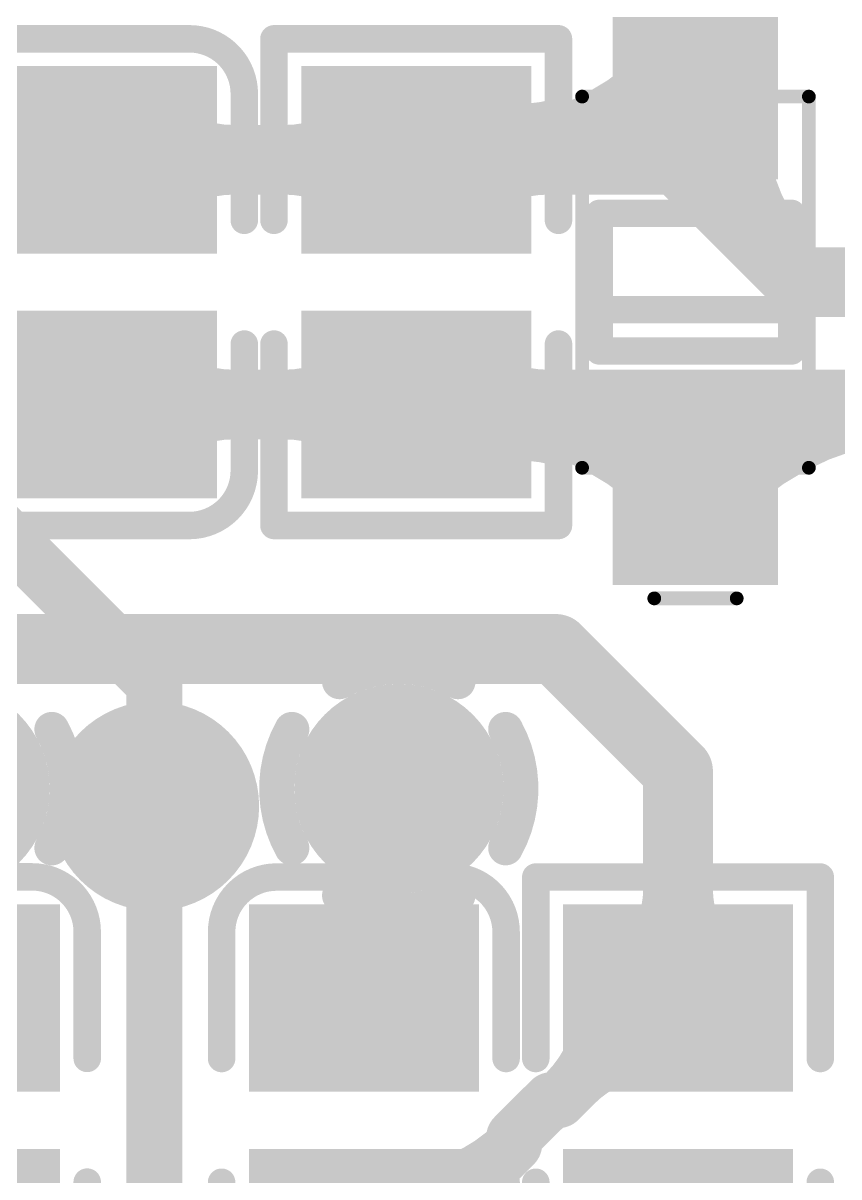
# Model space of a CAD drawing. Header units: millimetres. Extents: x 3.32 to 12.49, y 5.66 to 10.73.
# Drawn here: x 6.2312 to 6.4649, y 8.6938 to 9.0243 of the extents above; entities that cross this region are included whole.
import ezdxf

# ---------------------------------------------------------------- set-up
doc = ezdxf.new("R2010")
doc.units = ezdxf.units.MM
doc.header["$MEASUREMENT"] = 0
for name, color, linetype in [('BottomLayer', 5, 'Continuous'), ('InternalPlane1', 76, 'Continuous'), ('InternalPlane2', 16, 'Continuous'), ('Mechanical13', 56, 'Continuous'), ('Mechanical15', 56, 'Continuous'), ('MultiLayer', 9, 'Continuous'), ('TopLayer', 1, 'Continuous'), ('TopOverlay', 2, 'Continuous'), ('TopPaste', 8, 'Continuous'), ('TopSolder', 216, 'Continuous'), ('ViaHoleLayer', 16, 'Continuous')]:
    doc.layers.add(name, color=color, linetype=linetype)

# ---------------------------------------------------------------- blocks, each defined once
blk = doc.blocks.new('0805_C_112')
at = {"layer": 'TopLayer'}
for points in [[(-0.05787, -0.02894), (-0.0122, -0.02894), (-0.05787, 0.02894), (-0.0122, 0.02894)], [(0.0122, -0.02894), (0.05787, -0.02894), (0.0122, 0.02894), (0.05787, 0.02894)]]:
    blk.add_solid(points, dxfattribs=at)
at = {"layer": 'TopOverlay', "const_width": 0.00787}
for points in [[(-0.06969, 0.025, -0.414214), (-0.05394, 0.04075)], [(0.05394, 0.04075, -0.414213), (0.06969, 0.025)], [(-0.05394, -0.04075, -0.414213), (-0.06969, -0.025)], [(0.06968, -0.025, -0.414214), (0.05394, -0.04075)]]:
    blk.add_lwpolyline(points, format="xyb", dxfattribs=at)
for points in [[(-0.01772, 0.04075), (-0.05394, 0.04075)], [(0.05394, 0.04075), (0.01772, 0.04075)], [(-0.06969, -0.025), (-0.06969, 0.025)], [(0.06968, -0.025), (0.06968, 0.025)], [(-0.01772, -0.04075), (-0.05394, -0.04075)], [(0.05394, -0.04075), (0.01772, -0.04075)]]:
    blk.add_lwpolyline(points, dxfattribs=at)
at = {"layer": 'TopOverlay', "const_width": 0.00394}
for points in [[(-0.05591, 0.04075, 1), (-0.05197, 0.04075, 1)], [(-0.05591, 0.04075, 1), (-0.05197, 0.04075, 1)], [(-0.01969, 0.04075, 1), (-0.01575, 0.04075, 1)], [(0.01575, 0.04075, 1), (0.01969, 0.04075, 1)], [(0.05197, 0.04075, 1), (0.05591, 0.04075, 1)], [(0.05197, 0.04075, 1), (0.05591, 0.04075, 1)], [(-0.07165, 0.025, 1), (-0.06772, 0.025, 1)], [(-0.07165, 0.025, 1), (-0.06772, 0.025, 1)], [(0.06772, 0.025, 1), (0.07165, 0.025, 1)], [(0.06772, 0.025, 1), (0.07165, 0.025, 1)], [(-0.07165, -0.025, 1), (-0.06772, -0.025, 1)], [(-0.07165, -0.025, 1), (-0.06772, -0.025, 1)], [(0.06772, -0.025, 1), (0.07165, -0.025, 1)], [(0.06772, -0.025, 1), (0.07165, -0.025, 1)], [(-0.05591, -0.04075, 1), (-0.05197, -0.04075, 1)], [(-0.05591, -0.04075, 1), (-0.05197, -0.04075, 1)], [(-0.01969, -0.04075, 1), (-0.01575, -0.04075, 1)], [(0.01575, -0.04075, 1), (0.01969, -0.04075, 1)], [(0.05197, -0.04075, 1), (0.05591, -0.04075, 1)], [(0.05197, -0.04075, 1), (0.05591, -0.04075, 1)]]:
    blk.add_lwpolyline(points, format="xyb", close=True, dxfattribs=at)
at = {"layer": 'TopPaste'}
for points in [[(-0.05787, -0.02894), (-0.0122, -0.02894), (-0.05787, 0.02894), (-0.0122, 0.02894)], [(0.0122, -0.02894), (0.05787, -0.02894), (0.0122, 0.02894), (0.05787, 0.02894)]]:
    blk.add_solid(points, dxfattribs=at)
at = {"layer": 'TopSolder'}
for points in [[(-0.06187, -0.03294), (-0.0082, -0.03294), (-0.06187, 0.03294), (-0.0082, 0.03294)], [(0.0082, -0.03294), (0.06187, -0.03294), (0.0082, 0.03294), (0.06187, 0.03294)]]:
    blk.add_solid(points, dxfattribs=at)
blk = doc.blocks.new('0805_C_264')
at = {"layer": 'TopLayer'}
for points in [[(-0.05787, -0.02894), (-0.0122, -0.02894), (-0.05787, 0.02894), (-0.0122, 0.02894)], [(0.0122, -0.02894), (0.05787, -0.02894), (0.0122, 0.02894), (0.05787, 0.02894)]]:
    blk.add_solid(points, dxfattribs=at)
at = {"layer": 'TopOverlay', "const_width": 0.00787}
for points in [[(-0.06969, 0.025, -0.414214), (-0.05394, 0.04075)], [(0.05394, 0.04075, -0.414213), (0.06969, 0.025)], [(-0.05394, -0.04075, -0.414213), (-0.06969, -0.025)], [(0.06968, -0.025, -0.414214), (0.05394, -0.04075)]]:
    blk.add_lwpolyline(points, format="xyb", dxfattribs=at)
for points in [[(-0.01772, 0.04075), (-0.05394, 0.04075)], [(0.05394, 0.04075), (0.01772, 0.04075)], [(-0.06969, -0.025), (-0.06969, 0.025)], [(0.06968, -0.025), (0.06968, 0.025)], [(-0.01772, -0.04075), (-0.05394, -0.04075)], [(0.05394, -0.04075), (0.01772, -0.04075)]]:
    blk.add_lwpolyline(points, dxfattribs=at)
at = {"layer": 'TopOverlay', "const_width": 0.00394}
for points in [[(-0.05591, 0.04075, 1), (-0.05197, 0.04075, 1)], [(-0.05591, 0.04075, 1), (-0.05197, 0.04075, 1)], [(-0.01969, 0.04075, 1), (-0.01575, 0.04075, 1)], [(0.01575, 0.04075, 1), (0.01969, 0.04075, 1)], [(0.05197, 0.04075, 1), (0.05591, 0.04075, 1)], [(0.05197, 0.04075, 1), (0.05591, 0.04075, 1)], [(-0.07165, 0.025, 1), (-0.06772, 0.025, 1)], [(-0.07165, 0.025, 1), (-0.06772, 0.025, 1)], [(0.06772, 0.025, 1), (0.07165, 0.025, 1)], [(0.06772, 0.025, 1), (0.07165, 0.025, 1)], [(-0.07165, -0.025, 1), (-0.06772, -0.025, 1)], [(-0.07165, -0.025, 1), (-0.06772, -0.025, 1)], [(0.06772, -0.025, 1), (0.07165, -0.025, 1)], [(0.06772, -0.025, 1), (0.07165, -0.025, 1)], [(-0.05591, -0.04075, 1), (-0.05197, -0.04075, 1)], [(-0.05591, -0.04075, 1), (-0.05197, -0.04075, 1)], [(-0.01969, -0.04075, 1), (-0.01575, -0.04075, 1)], [(0.01575, -0.04075, 1), (0.01969, -0.04075, 1)], [(0.05197, -0.04075, 1), (0.05591, -0.04075, 1)], [(0.05197, -0.04075, 1), (0.05591, -0.04075, 1)]]:
    blk.add_lwpolyline(points, format="xyb", close=True, dxfattribs=at)
at = {"layer": 'TopPaste'}
for points in [[(-0.05787, -0.02894), (-0.0122, -0.02894), (-0.05787, 0.02894), (-0.0122, 0.02894)], [(0.0122, -0.02894), (0.05787, -0.02894), (0.0122, 0.02894), (0.05787, 0.02894)]]:
    blk.add_solid(points, dxfattribs=at)
at = {"layer": 'TopSolder'}
for points in [[(-0.06187, -0.03294), (-0.0082, -0.03294), (-0.06187, 0.03294), (-0.0082, 0.03294)], [(0.0082, -0.03294), (0.06187, -0.03294), (0.0082, 0.03294), (0.06187, 0.03294)]]:
    blk.add_solid(points, dxfattribs=at)
blk = doc.blocks.new('0805_C_270')
at = {"layer": 'TopLayer'}
for points in [[(-0.05787, -0.02894), (-0.0122, -0.02894), (-0.05787, 0.02894), (-0.0122, 0.02894)], [(0.0122, -0.02894), (0.05787, -0.02894), (0.0122, 0.02894), (0.05787, 0.02894)]]:
    blk.add_solid(points, dxfattribs=at)
at = {"layer": 'TopOverlay', "const_width": 0.00787}
for points in [[(-0.06969, 0.025, -0.414214), (-0.05394, 0.04075)], [(0.05394, 0.04075, -0.414213), (0.06969, 0.025)], [(-0.05394, -0.04075, -0.414213), (-0.06969, -0.025)], [(0.06968, -0.025, -0.414214), (0.05394, -0.04075)]]:
    blk.add_lwpolyline(points, format="xyb", dxfattribs=at)
for points in [[(-0.01772, 0.04075), (-0.05394, 0.04075)], [(0.05394, 0.04075), (0.01772, 0.04075)], [(-0.06969, -0.025), (-0.06969, 0.025)], [(0.06968, -0.025), (0.06968, 0.025)], [(-0.01772, -0.04075), (-0.05394, -0.04075)], [(0.05394, -0.04075), (0.01772, -0.04075)]]:
    blk.add_lwpolyline(points, dxfattribs=at)
at = {"layer": 'TopOverlay', "const_width": 0.00394}
for points in [[(-0.05591, 0.04075, 1), (-0.05197, 0.04075, 1)], [(-0.05591, 0.04075, 1), (-0.05197, 0.04075, 1)], [(-0.01969, 0.04075, 1), (-0.01575, 0.04075, 1)], [(0.01575, 0.04075, 1), (0.01969, 0.04075, 1)], [(0.05197, 0.04075, 1), (0.05591, 0.04075, 1)], [(0.05197, 0.04075, 1), (0.05591, 0.04075, 1)], [(-0.07165, 0.025, 1), (-0.06772, 0.025, 1)], [(-0.07165, 0.025, 1), (-0.06772, 0.025, 1)], [(0.06772, 0.025, 1), (0.07165, 0.025, 1)], [(0.06772, 0.025, 1), (0.07165, 0.025, 1)], [(-0.07165, -0.025, 1), (-0.06772, -0.025, 1)], [(-0.07165, -0.025, 1), (-0.06772, -0.025, 1)], [(0.06772, -0.025, 1), (0.07165, -0.025, 1)], [(0.06772, -0.025, 1), (0.07165, -0.025, 1)], [(-0.05591, -0.04075, 1), (-0.05197, -0.04075, 1)], [(-0.05591, -0.04075, 1), (-0.05197, -0.04075, 1)], [(-0.01969, -0.04075, 1), (-0.01575, -0.04075, 1)], [(0.01575, -0.04075, 1), (0.01969, -0.04075, 1)], [(0.05197, -0.04075, 1), (0.05591, -0.04075, 1)], [(0.05197, -0.04075, 1), (0.05591, -0.04075, 1)]]:
    blk.add_lwpolyline(points, format="xyb", close=True, dxfattribs=at)
at = {"layer": 'TopPaste'}
for points in [[(-0.05787, -0.02894), (-0.0122, -0.02894), (-0.05787, 0.02894), (-0.0122, 0.02894)], [(0.0122, -0.02894), (0.05787, -0.02894), (0.0122, 0.02894), (0.05787, 0.02894)]]:
    blk.add_solid(points, dxfattribs=at)
at = {"layer": 'TopSolder'}
for points in [[(-0.06187, -0.03294), (-0.0082, -0.03294), (-0.06187, 0.03294), (-0.0082, 0.03294)], [(0.0082, -0.03294), (0.06187, -0.03294), (0.0082, 0.03294), (0.06187, 0.03294)]]:
    blk.add_solid(points, dxfattribs=at)
blk = doc.blocks.new('SOD_123_289')
at = {"layer": 'Mechanical13', "const_width": 0.00394}
for points in [[(-0.05315, 0.03248), (0.05315, 0.03248)], [(-0.05315, 0.03248), (-0.05315, -0.03248)], [(0.05315, 0.03248), (0.05315, -0.03248)], [(-0.05315, -0.03248), (0.05315, -0.03248)]]:
    blk.add_lwpolyline(points, dxfattribs=at)
at = {"layer": 'Mechanical13', "const_width": 0.00197}
for points in [[(-0.05413, 0.03248, 1), (-0.05217, 0.03248, 1)], [(-0.05413, 0.03248, 1), (-0.05217, 0.03248, 1)], [(0.05217, 0.03248, 1), (0.05413, 0.03248, 1)], [(0.05217, 0.03248, 1), (0.05413, 0.03248, 1)], [(-0.05413, -0.03248, 1), (-0.05217, -0.03248, 1)], [(-0.05413, -0.03248, 1), (-0.05217, -0.03248, 1)], [(0.05217, -0.03248, 1), (0.05413, -0.03248, 1)], [(0.05217, -0.03248, 1), (0.05413, -0.03248, 1)]]:
    blk.add_lwpolyline(points, format="xyb", close=True, dxfattribs=at)
at = {"layer": 'Mechanical15', "const_width": 0.00394}
for points in [[(-0.09055, 0.01181), (-0.09055, -0.01181)], [(0.10236, 0.01181), (0.10236, -0.01181)], [(0.09055, 0), (0.11417, 0)]]:
    blk.add_lwpolyline(points, dxfattribs=at)
at = {"layer": 'Mechanical15', "const_width": 0.00197}
for points in [[(-0.09154, 0.01181, 1), (-0.08957, 0.01181, 1)], [(0.10138, 0.01181, 1), (0.10335, 0.01181, 1)], [(0.08957, 0, 1), (0.09154, 0, 1)], [(0.11319, 0, 1), (0.11516, 0, 1)], [(-0.09154, -0.01181, 1), (-0.08957, -0.01181, 1)], [(0.10138, -0.01181, 1), (0.10335, -0.01181, 1)]]:
    blk.add_lwpolyline(points, format="xyb", close=True, dxfattribs=at)
at = {"layer": 'TopLayer'}
for points in [[(-0.03346, 0.01969), (-0.08268, 0.01969), (-0.03346, -0.01969), (-0.08268, -0.01969)], [(0.08268, 0.01969), (0.03346, 0.01969), (0.08268, -0.01969), (0.03346, -0.01969)]]:
    blk.add_solid(points, dxfattribs=at)
at = {"layer": 'TopOverlay', "const_width": 0.00787}
for points in [[(-0.01969, 0.02756), (-0.01969, -0.02756)], [(-0.01969, 0.02756), (0.01969, 0.02756)], [(-0.00787, 0.02756), (-0.00787, -0.02756)], [(0.01969, 0.02756), (0.01969, -0.02756)], [(-0.01969, -0.02756), (0.01969, -0.02756)]]:
    blk.add_lwpolyline(points, dxfattribs=at)
at = {"layer": 'TopOverlay', "const_width": 0.00394}
for points in [[(-0.02165, 0.02756, 1), (-0.01772, 0.02756, 1)], [(-0.02165, 0.02756, 1), (-0.01772, 0.02756, 1)], [(-0.00984, 0.02756, 1), (-0.00591, 0.02756, 1)], [(0.01772, 0.02756, 1), (0.02165, 0.02756, 1)], [(0.01772, 0.02756, 1), (0.02165, 0.02756, 1)], [(-0.02165, -0.02756, 1), (-0.01772, -0.02756, 1)], [(-0.02165, -0.02756, 1), (-0.01772, -0.02756, 1)], [(-0.00984, -0.02756, 1), (-0.00591, -0.02756, 1)], [(0.01772, -0.02756, 1), (0.02165, -0.02756, 1)], [(0.01772, -0.02756, 1), (0.02165, -0.02756, 1)]]:
    blk.add_lwpolyline(points, format="xyb", close=True, dxfattribs=at)
at = {"layer": 'TopPaste'}
for points in [[(-0.03346, 0.01969), (-0.08268, 0.01969), (-0.03346, -0.01969), (-0.08268, -0.01969)], [(0.08268, 0.01969), (0.03346, 0.01969), (0.08268, -0.01969), (0.03346, -0.01969)]]:
    blk.add_solid(points, dxfattribs=at)
at = {"layer": 'TopSolder'}
for points in [[(-0.02946, 0.02369), (-0.08668, 0.02369), (-0.02946, -0.02368), (-0.08668, -0.02368)], [(0.08668, 0.02369), (0.02946, 0.02369), (0.08668, -0.02368), (0.02946, -0.02368)]]:
    blk.add_solid(points, dxfattribs=at)
blk = doc.blocks.new('0805_R_326')
at = {"layer": 'TopLayer'}
for points in [[(-0.05787, -0.02894), (-0.0122, -0.02894), (-0.05787, 0.02894), (-0.0122, 0.02894)], [(0.0122, -0.02894), (0.05787, -0.02894), (0.0122, 0.02894), (0.05787, 0.02894)]]:
    blk.add_solid(points, dxfattribs=at)
at = {"layer": 'TopOverlay', "const_width": 0.00787}
for points in [[(-0.01772, 0.04075), (-0.06968, 0.04075)], [(-0.06968, -0.04075), (-0.06968, 0.04075)], [(0.06968, 0.04075), (0.01772, 0.04075)], [(0.06968, -0.04075), (0.06968, 0.04075)], [(-0.01772, -0.04075), (-0.06968, -0.04075)], [(0.06968, -0.04075), (0.01772, -0.04075)]]:
    blk.add_lwpolyline(points, dxfattribs=at)
at = {"layer": 'TopOverlay', "const_width": 0.00394}
for points in [[(-0.07165, 0.04075, 1), (-0.06772, 0.04075, 1)], [(-0.07165, 0.04075, 1), (-0.06772, 0.04075, 1)], [(-0.01969, 0.04075, 1), (-0.01575, 0.04075, 1)], [(0.01575, 0.04075, 1), (0.01969, 0.04075, 1)], [(0.06772, 0.04075, 1), (0.07165, 0.04075, 1)], [(0.06772, 0.04075, 1), (0.07165, 0.04075, 1)], [(-0.07165, -0.04075, 1), (-0.06772, -0.04075, 1)], [(-0.07165, -0.04075, 1), (-0.06772, -0.04075, 1)], [(-0.01969, -0.04075, 1), (-0.01575, -0.04075, 1)], [(0.01575, -0.04075, 1), (0.01969, -0.04075, 1)], [(0.06772, -0.04075, 1), (0.07165, -0.04075, 1)], [(0.06772, -0.04075, 1), (0.07165, -0.04075, 1)]]:
    blk.add_lwpolyline(points, format="xyb", close=True, dxfattribs=at)
at = {"layer": 'TopPaste'}
for points in [[(-0.05787, -0.02894), (-0.0122, -0.02894), (-0.05787, 0.02894), (-0.0122, 0.02894)], [(0.0122, -0.02894), (0.05787, -0.02894), (0.0122, 0.02894), (0.05787, 0.02894)]]:
    blk.add_solid(points, dxfattribs=at)
at = {"layer": 'TopSolder'}
for points in [[(-0.06187, -0.03294), (-0.0082, -0.03294), (-0.06187, 0.03294), (-0.0082, 0.03294)], [(0.0082, -0.03294), (0.06187, -0.03294), (0.0082, 0.03294), (0.06187, 0.03294)]]:
    blk.add_solid(points, dxfattribs=at)
blk = doc.blocks.new('0805_R_337')
at = {"layer": 'TopLayer'}
for points in [[(-0.05787, -0.02894), (-0.0122, -0.02894), (-0.05787, 0.02894), (-0.0122, 0.02894)], [(0.0122, -0.02894), (0.05787, -0.02894), (0.0122, 0.02894), (0.05787, 0.02894)]]:
    blk.add_solid(points, dxfattribs=at)
at = {"layer": 'TopOverlay', "const_width": 0.00787}
for points in [[(-0.06968, -0.04075), (-0.06968, 0.04075)], [(-0.01772, 0.04075), (-0.06968, 0.04075)], [(0.06968, 0.04075), (0.01772, 0.04075)], [(0.06968, -0.04075), (0.06968, 0.04075)], [(-0.01772, -0.04075), (-0.06968, -0.04075)], [(0.06968, -0.04075), (0.01772, -0.04075)]]:
    blk.add_lwpolyline(points, dxfattribs=at)
at = {"layer": 'TopOverlay', "const_width": 0.00394}
for points in [[(-0.07165, 0.04075, 1), (-0.06772, 0.04075, 1)], [(-0.07165, 0.04075, 1), (-0.06772, 0.04075, 1)], [(-0.01969, 0.04075, 1), (-0.01575, 0.04075, 1)], [(0.01575, 0.04075, 1), (0.01969, 0.04075, 1)], [(0.06772, 0.04075, 1), (0.07165, 0.04075, 1)], [(0.06772, 0.04075, 1), (0.07165, 0.04075, 1)], [(-0.07165, -0.04075, 1), (-0.06772, -0.04075, 1)], [(-0.07165, -0.04075, 1), (-0.06772, -0.04075, 1)], [(-0.01969, -0.04075, 1), (-0.01575, -0.04075, 1)], [(0.01575, -0.04075, 1), (0.01969, -0.04075, 1)], [(0.06772, -0.04075, 1), (0.07165, -0.04075, 1)], [(0.06772, -0.04075, 1), (0.07165, -0.04075, 1)]]:
    blk.add_lwpolyline(points, format="xyb", close=True, dxfattribs=at)
at = {"layer": 'TopPaste'}
for points in [[(-0.05787, -0.02894), (-0.0122, -0.02894), (-0.05787, 0.02894), (-0.0122, 0.02894)], [(0.0122, -0.02894), (0.05787, -0.02894), (0.0122, 0.02894), (0.05787, 0.02894)]]:
    blk.add_solid(points, dxfattribs=at)
at = {"layer": 'TopSolder'}
for points in [[(-0.06187, -0.03294), (-0.0082, -0.03294), (-0.06187, 0.03294), (-0.0082, 0.03294)], [(0.0082, -0.03294), (0.06187, -0.03294), (0.0082, 0.03294), (0.06187, 0.03294)]]:
    blk.add_solid(points, dxfattribs=at)

msp = doc.modelspace()

# ---------------------------------------------------------------- linework, layer by layer
at = {"layer": 'BottomLayer', "const_width": 0.016}
for points in [[(6.20874, 8.89508), (6.26878, 8.83504)], [(6.26878, 8.80004), (6.26878, 8.83504)]]:
    msp.add_lwpolyline(points, dxfattribs=at)
at = {"layer": 'BottomLayer'}
for points, const_width in [([(6.26478, 8.83504, 1), (6.27278, 8.83504, 1)], 0.008), ([(6.26478, 8.83504, 1), (6.27278, 8.83504, 1)], 0.008), ([(6.26478, 8.82901, 1), (6.27278, 8.82901, 1)], 0.008), ([(6.26478, 8.82901, 1), (6.27278, 8.82901, 1)], 0.008), ([(6.32878, 8.80504, 1), (6.34878, 8.80504, 1)], 0.02), ([(6.25878, 8.80004, 1), (6.27878, 8.80004, 1)], 0.02), ([(6.25629, 8.80852, 1), (6.26429, 8.80852, 1)], 0.008), ([(6.27326, 8.80852, 1), (6.28126, 8.80852, 1)], 0.008), ([(6.26478, 8.80004, 1), (6.27278, 8.80004, 1)], 0.008)]:
    msp.add_lwpolyline(points, format="xyb", close=True, dxfattribs=dict(at, const_width=const_width))
at = {"layer": 'BottomLayer', "const_width": 0.016}
for points in [[(6.26878, 8.82901, -0.198912), (6.26029, 8.80852)], [(6.27726, 8.80852, -0.198912), (6.26878, 8.82901)]]:
    msp.add_lwpolyline(points, format="xyb", dxfattribs=at)
at = {"layer": 'InternalPlane1', "const_width": 0.01}
for points in [[(6.32181, 8.83565, -0.258618), (6.35575, 8.83565)], [(6.23939, 8.82201, -0.258618), (6.23939, 8.78807)], [(6.30817, 8.78807, -0.258618), (6.30817, 8.82201)], [(6.36939, 8.82201, -0.258618), (6.36939, 8.78807)], [(6.35575, 8.77443, -0.258618), (6.32181, 8.77443)]]:
    msp.add_lwpolyline(points, format="xyb", dxfattribs=at)
at = {"layer": 'InternalPlane1'}
for points, const_width in [([(6.31931, 8.83565, 1), (6.32431, 8.83565, 1)], 0.005), ([(6.35325, 8.83565, 1), (6.35825, 8.83565, 1)], 0.005), ([(6.25378, 8.80004, 1), (6.28378, 8.80004, 1)], 0.03), ([(6.23689, 8.82201, 1), (6.24189, 8.82201, 1)], 0.005), ([(6.30567, 8.82201, 1), (6.31067, 8.82201, 1)], 0.005), ([(6.36689, 8.82201, 1), (6.37189, 8.82201, 1)], 0.005), ([(6.23689, 8.78807, 1), (6.24189, 8.78807, 1)], 0.005), ([(6.30567, 8.78807, 1), (6.31067, 8.78807, 1)], 0.005), ([(6.36689, 8.78807, 1), (6.37189, 8.78807, 1)], 0.005), ([(6.31931, 8.77443, 1), (6.32431, 8.77443, 1)], 0.005), ([(6.35325, 8.77443, 1), (6.35825, 8.77443, 1)], 0.005)]:
    msp.add_lwpolyline(points, format="xyb", close=True, dxfattribs=dict(at, const_width=const_width))
at = {"layer": 'InternalPlane2', "const_width": 0.03}
for points in [[(6.19378, 8.80504, 1), (6.22378, 8.80504, 1)], [(6.32378, 8.80504, 1), (6.35378, 8.80504, 1)], [(6.25378, 8.80004, 1), (6.28378, 8.80004, 1)]]:
    msp.add_lwpolyline(points, format="xyb", close=True, dxfattribs=at)
at = {"layer": 'MultiLayer', "const_width": 0.02}
for points in [[(6.32878, 8.80504, 1), (6.34878, 8.80504, 1)], [(6.25878, 8.80004, 1), (6.27878, 8.80004, 1)]]:
    msp.add_lwpolyline(points, format="xyb", close=True, dxfattribs=at)
at = {"layer": 'TopLayer'}
for points, const_width in [([(6.41693, 9.01008, -0.198912), (6.35668, 8.98512)], 0.02), ([(6.42187, 8.98199, -0.211649), (6.41348, 9.00373)], 0.02), ([(6.45378, 8.95008, -0.211649), (6.43345, 9.00276)], 0.02), ([(6.2386, 8.99419, -0.198912), (6.21669, 8.98512)], 0.02), ([(6.29087, 8.98512, -0.198912), (6.26896, 8.99419)], 0.02), ([(6.3286, 8.99419, -0.198912), (6.30669, 8.98512)], 0.02), ([(6.38437, 8.99254, -0.198912), (6.3563, 8.99623)], 0.02), ([(6.38087, 8.98512, -0.198912), (6.35896, 8.99419)], 0.02), ([(6.43107, 8.99593, -0.198912), (6.40496, 8.98512)], 0.02), ([(6.361, 8.9787, -0.198912), (6.37617, 8.99034)], 0.02), ([(6.21669, 8.98512, -0.198912), (6.2386, 8.97604)], 0.02), ([(6.26896, 8.97604, -0.198912), (6.29087, 8.98512)], 0.02), ([(6.30669, 8.98512, -0.198912), (6.3286, 8.97604)], 0.02), ([(6.35896, 8.97604, -0.198912), (6.38087, 8.98512)], 0.02), ([(6.29087, 8.91504, -0.198912), (6.26896, 8.92411)], 0.02), ([(6.3286, 8.92411, -0.198912), (6.30669, 8.91504)], 0.02), ([(6.38087, 8.91504, -0.198912), (6.35896, 8.92411)], 0.02), ([(6.37617, 8.90982, -0.198912), (6.361, 8.92146)], 0.02), ([(6.26896, 8.90596, -0.198912), (6.29087, 8.91504)], 0.02), ([(6.30669, 8.91504, -0.198912), (6.3286, 8.90596)], 0.02), ([(6.35668, 8.91504, -0.198912), (6.41693, 8.89008)], 0.02), ([(6.35896, 8.90596, -0.198912), (6.38087, 8.91504)], 0.02), ([(6.40496, 8.91504, -0.198912), (6.43107, 8.90422)], 0.02), ([(6.41649, 8.90422, -0.198912), (6.4426, 8.91504)], 0.02), ([(6.43063, 8.89008, -0.198912), (6.49088, 8.91504)], 0.02), ([(6.46891, 8.91504, -0.198912), (6.48107, 8.91)], 0.02), ([(6.3563, 8.90392, -0.198912), (6.38437, 8.90762)], 0.02), ([(6.32878, 8.75193, -0.198912), (6.34726, 8.79655)], 0.016), ([(6.26029, 8.79155, -0.198912), (6.26878, 8.77107)], 0.016), ([(6.26878, 8.77107, -0.198912), (6.27726, 8.79155)], 0.016), ([(6.32878, 8.78089, -0.198912), (6.31829, 8.75557)], 0.016), ([(6.33927, 8.75557, -0.198912), (6.32878, 8.78089)], 0.016), ([(6.41878, 8.77606, -0.198912), (6.4097, 8.75415)], 0.02), ([(6.42786, 8.75415, -0.198912), (6.41878, 8.77606)], 0.02), ([(6.39784, 8.74508, -0.198912), (6.38657, 8.71787)], 0.016), ([(6.38923, 8.72053, -0.198912), (6.41268, 8.73024)], 0.016), ([(6.37184, 8.70314, -0.21799), (6.33597, 8.68979)], 0.016)]:
    msp.add_lwpolyline(points, format="xyb", dxfattribs=dict(at, const_width=const_width))
for points, const_width in [([(6.41193, 9.01008, 1), (6.42193, 9.01008, 1)], 0.01), ([(6.41878, 9.00815, 1), (6.42878, 9.00815, 1)], 0.01), ([(6.40848, 9.00373, 1), (6.41848, 9.00373, 1)], 0.01), ([(6.42845, 9.00276, 1), (6.43845, 9.00276, 1)], 0.01), ([(6.2336, 8.99419, 1), (6.2436, 8.99419, 1)], 0.01), ([(6.26396, 8.99419, 1), (6.27396, 8.99419, 1)], 0.01), ([(6.3236, 8.99419, 1), (6.3336, 8.99419, 1)], 0.01), ([(6.3513, 8.99623, 1), (6.3613, 8.99623, 1)], 0.01), ([(6.35396, 8.99419, 1), (6.36396, 8.99419, 1)], 0.01), ([(6.42607, 8.99593, 1), (6.43607, 8.99593, 1)], 0.01), ([(6.37937, 8.99254, 1), (6.38937, 8.99254, 1)], 0.01), ([(6.37117, 8.99034, 1), (6.38117, 8.99034, 1)], 0.01), ([(6.41878, 8.99016, 1), (6.42878, 8.99016, 1)], 0.01), ([(6.41878, 8.99016, 1), (6.42878, 8.99016, 1)], 0.01), ([(6.24878, 8.98512, 1), (6.25878, 8.98512, 1)], 0.01), ([(6.24878, 8.98512, 1), (6.25878, 8.98512, 1)], 0.01), ([(6.28587, 8.98512, 1), (6.29587, 8.98512, 1)], 0.01), ([(6.28587, 8.98512, 1), (6.29587, 8.98512, 1)], 0.01), ([(6.30169, 8.98512, 1), (6.31169, 8.98512, 1)], 0.01), ([(6.30169, 8.98512, 1), (6.31169, 8.98512, 1)], 0.01), ([(6.33878, 8.98512, 1), (6.34878, 8.98512, 1)], 0.01), ([(6.33878, 8.98512, 1), (6.34878, 8.98512, 1)], 0.01), ([(6.35168, 8.98512, 1), (6.36168, 8.98512, 1)], 0.01), ([(6.37587, 8.98512, 1), (6.38587, 8.98512, 1)], 0.01), ([(6.37587, 8.98512, 1), (6.38587, 8.98512, 1)], 0.01), ([(6.39996, 8.98512, 1), (6.40996, 8.98512, 1)], 0.01), ([(6.41374, 8.98512, 1), (6.42374, 8.98512, 1)], 0.01), ([(6.41374, 8.98512, 1), (6.42374, 8.98512, 1)], 0.01), ([(6.41374, 8.98512, 1), (6.42374, 8.98512, 1)], 0.01), ([(6.41687, 8.98199, 1), (6.42687, 8.98199, 1)], 0.01), ([(6.356, 8.9787, 1), (6.366, 8.9787, 1)], 0.01), ([(6.2336, 8.97604, 1), (6.2436, 8.97604, 1)], 0.01), ([(6.26396, 8.97604, 1), (6.27396, 8.97604, 1)], 0.01), ([(6.3236, 8.97604, 1), (6.3336, 8.97604, 1)], 0.01), ([(6.35396, 8.97604, 1), (6.36396, 8.97604, 1)], 0.01), ([(6.44878, 8.95008, 1), (6.45878, 8.95008, 1)], 0.01), ([(6.44878, 8.95008, 1), (6.45878, 8.95008, 1)], 0.01), ([(6.44878, 8.95008, 1), (6.45878, 8.95008, 1)], 0.01), ([(6.26396, 8.92411, 1), (6.27396, 8.92411, 1)], 0.01), ([(6.3236, 8.92411, 1), (6.3336, 8.92411, 1)], 0.01), ([(6.35396, 8.92411, 1), (6.36396, 8.92411, 1)], 0.01), ([(6.356, 8.92146, 1), (6.366, 8.92146, 1)], 0.01), ([(6.24878, 8.91504, 1), (6.25878, 8.91504, 1)], 0.01), ([(6.28587, 8.91504, 1), (6.29587, 8.91504, 1)], 0.01), ([(6.28587, 8.91504, 1), (6.29587, 8.91504, 1)], 0.01), ([(6.30169, 8.91504, 1), (6.31169, 8.91504, 1)], 0.01), ([(6.30169, 8.91504, 1), (6.31169, 8.91504, 1)], 0.01), ([(6.33878, 8.91504, 1), (6.34878, 8.91504, 1)], 0.01), ([(6.33878, 8.91504, 1), (6.34878, 8.91504, 1)], 0.01), ([(6.35168, 8.91504, 1), (6.36168, 8.91504, 1)], 0.01), ([(6.37587, 8.91504, 1), (6.38587, 8.91504, 1)], 0.01), ([(6.37587, 8.91504, 1), (6.38587, 8.91504, 1)], 0.01), ([(6.39996, 8.91504, 1), (6.40996, 8.91504, 1)], 0.01), ([(6.4376, 8.91504, 1), (6.4476, 8.91504, 1)], 0.01), ([(6.46391, 8.91504, 1), (6.47391, 8.91504, 1)], 0.01), ([(6.37117, 8.90982, 1), (6.38117, 8.90982, 1)], 0.01), ([(6.26396, 8.90596, 1), (6.27396, 8.90596, 1)], 0.01), ([(6.3236, 8.90596, 1), (6.3336, 8.90596, 1)], 0.01), ([(6.35396, 8.90596, 1), (6.36396, 8.90596, 1)], 0.01), ([(6.37937, 8.90762, 1), (6.38937, 8.90762, 1)], 0.01), ([(6.3513, 8.90392, 1), (6.3613, 8.90392, 1)], 0.01), ([(6.41149, 8.90422, 1), (6.42149, 8.90422, 1)], 0.01), ([(6.42607, 8.90422, 1), (6.43607, 8.90422, 1)], 0.01), ([(6.41193, 8.89008, 1), (6.42193, 8.89008, 1)], 0.01), ([(6.42563, 8.89008, 1), (6.43563, 8.89008, 1)], 0.01), ([(6.37878, 8.84504, 1), (6.38878, 8.84504, 1)], 0.01), ([(6.37878, 8.84504, 1), (6.38878, 8.84504, 1)], 0.01), ([(6.32878, 8.80504, 1), (6.34878, 8.80504, 1)], 0.02), ([(6.25878, 8.80004, 1), (6.27878, 8.80004, 1)], 0.02), ([(6.41378, 8.81004, 1), (6.42378, 8.81004, 1)], 0.01), ([(6.41378, 8.81004, 1), (6.42378, 8.81004, 1)], 0.01), ([(6.33478, 8.80504, 1), (6.34278, 8.80504, 1)], 0.008), ([(6.26478, 8.80004, 1), (6.27278, 8.80004, 1)], 0.008), ([(6.32478, 8.79504, 1), (6.33278, 8.79504, 1)], 0.008), ([(6.32478, 8.79504, 1), (6.33278, 8.79504, 1)], 0.008), ([(6.34326, 8.79655, 1), (6.35126, 8.79655, 1)], 0.008), ([(6.25629, 8.79155, 1), (6.26429, 8.79155, 1)], 0.008), ([(6.27326, 8.79155, 1), (6.28126, 8.79155, 1)], 0.008), ([(6.32478, 8.78089, 1), (6.33278, 8.78089, 1)], 0.008), ([(6.32478, 8.78089, 1), (6.33278, 8.78089, 1)], 0.008), ([(6.41378, 8.77606, 1), (6.42378, 8.77606, 1)], 0.01), ([(6.41378, 8.77606, 1), (6.42378, 8.77606, 1)], 0.01), ([(6.26478, 8.77107, 1), (6.27278, 8.77107, 1)], 0.008), ([(6.26478, 8.77107, 1), (6.27278, 8.77107, 1)], 0.008), ([(6.31429, 8.75557, 1), (6.32229, 8.75557, 1)], 0.008), ([(6.33527, 8.75557, 1), (6.34327, 8.75557, 1)], 0.008), ([(6.4047, 8.75415, 1), (6.4147, 8.75415, 1)], 0.01), ([(6.42286, 8.75415, 1), (6.43285, 8.75415, 1)], 0.01), ([(6.32478, 8.75193, 1), (6.33278, 8.75193, 1)], 0.008), ([(6.41378, 8.75008, 1), (6.42378, 8.75008, 1)], 0.01), ([(6.41378, 8.75008, 1), (6.42378, 8.75008, 1)], 0.01), ([(6.41478, 8.75008, 1), (6.42278, 8.75008, 1)], 0.008), ([(6.32478, 8.74508, 1), (6.33278, 8.74508, 1)], 0.008), ([(6.39384, 8.74508, 1), (6.40184, 8.74508, 1)], 0.008), ([(6.41378, 8.74508, 1), (6.42378, 8.74508, 1)], 0.01), ([(6.40868, 8.73024, 1), (6.41668, 8.73024, 1)], 0.008), ([(6.38523, 8.72053, 1), (6.39323, 8.72053, 1)], 0.008), ([(6.37839, 8.71583, 1), (6.38639, 8.71583, 1)], 0.008), ([(6.37839, 8.71583, 1), (6.38639, 8.71583, 1)], 0.008), ([(6.38054, 8.71583, 1), (6.38854, 8.71583, 1)], 0.008), ([(6.38054, 8.71583, 1), (6.38854, 8.71583, 1)], 0.008), ([(6.38257, 8.71787, 1), (6.39057, 8.71787, 1)], 0.008), ([(6.36784, 8.70529, 1), (6.37584, 8.70529, 1)], 0.008), ([(6.36784, 8.70529, 1), (6.37584, 8.70529, 1)], 0.008), ([(6.36784, 8.70314, 1), (6.37584, 8.70314, 1)], 0.008), ([(6.36784, 8.70314, 1), (6.37584, 8.70314, 1)], 0.008), ([(6.36784, 8.70314, 1), (6.37584, 8.70314, 1)], 0.008), ([(6.33197, 8.68979, 1), (6.33997, 8.68979, 1)], 0.008)]:
    msp.add_lwpolyline(points, format="xyb", close=True, dxfattribs=dict(at, const_width=const_width))
for points, const_width in [([(6.42378, 8.99016), (6.42378, 9.00815)], 0.02), ([(6.41874, 8.98512), (6.42378, 8.99016)], 0.02), ([(6.16378, 8.98512), (6.25378, 8.98512)], 0.02), ([(6.25378, 8.98512), (6.34378, 8.98512)], 0.02), ([(6.34378, 8.98512), (6.41874, 8.98512)], 0.02), ([(6.41874, 8.98512), (6.45378, 8.95008)], 0.02), ([(6.45378, 8.95008), (6.59299, 8.95008)], 0.02), ([(6.25378, 8.91504), (6.34378, 8.91504)], 0.02), ([(6.34378, 8.91504), (6.4922, 8.91504)], 0.02), ([(6.07374, 8.84504), (6.38378, 8.84504)], 0.02), ([(6.38378, 8.84504), (6.41878, 8.81004)], 0.02), ([(6.41878, 8.75008), (6.41878, 8.81004)], 0.02), ([(6.32878, 8.79504), (6.33878, 8.80504)], 0.016), ([(6.26878, 8.20911), (6.26878, 8.80004)], 0.016), ([(6.32878, 8.74508), (6.32878, 8.79504)], 0.016), ([(6.41878, 8.74508), (6.41878, 8.75008)], 0.02), ([(6.38454, 8.71583), (6.41878, 8.75008)], 0.016), ([(6.37184, 8.70529), (6.38239, 8.71583)], 0.016), ([(6.38239, 8.71583), (6.38454, 8.71583)], 0.016), ([(6.3487, 8.68), (6.37184, 8.70314)], 0.016), ([(6.37184, 8.70314), (6.37184, 8.70529)], 0.016)]:
    msp.add_lwpolyline(points, dxfattribs=dict(at, const_width=const_width))
at = {"layer": 'ViaHoleLayer', "const_width": 0.01}
for points in [[(6.33378, 8.80504, 1), (6.34378, 8.80504, 1)], [(6.26378, 8.80004, 1), (6.27378, 8.80004, 1)]]:
    msp.add_lwpolyline(points, format="xyb", close=True, dxfattribs=at)

# ---------------------------------------------------------------- block references
for name, p, rotation in [('SOD_123_289', (6.42378, 8.95008), 90), ('0805_C_112', (6.25378, 8.95008), 270), ('0805_R_337', (6.34378, 8.95008), 270), ('0805_C_264', (6.20878, 8.71008), 270), ('0805_C_270', (6.32878, 8.71004), 270), ('0805_R_326', (6.41878, 8.71004), 270)]:
    msp.add_blockref(name, p, dxfattribs=dict(rotation=rotation))

doc.saveas('drawing.dxf')
